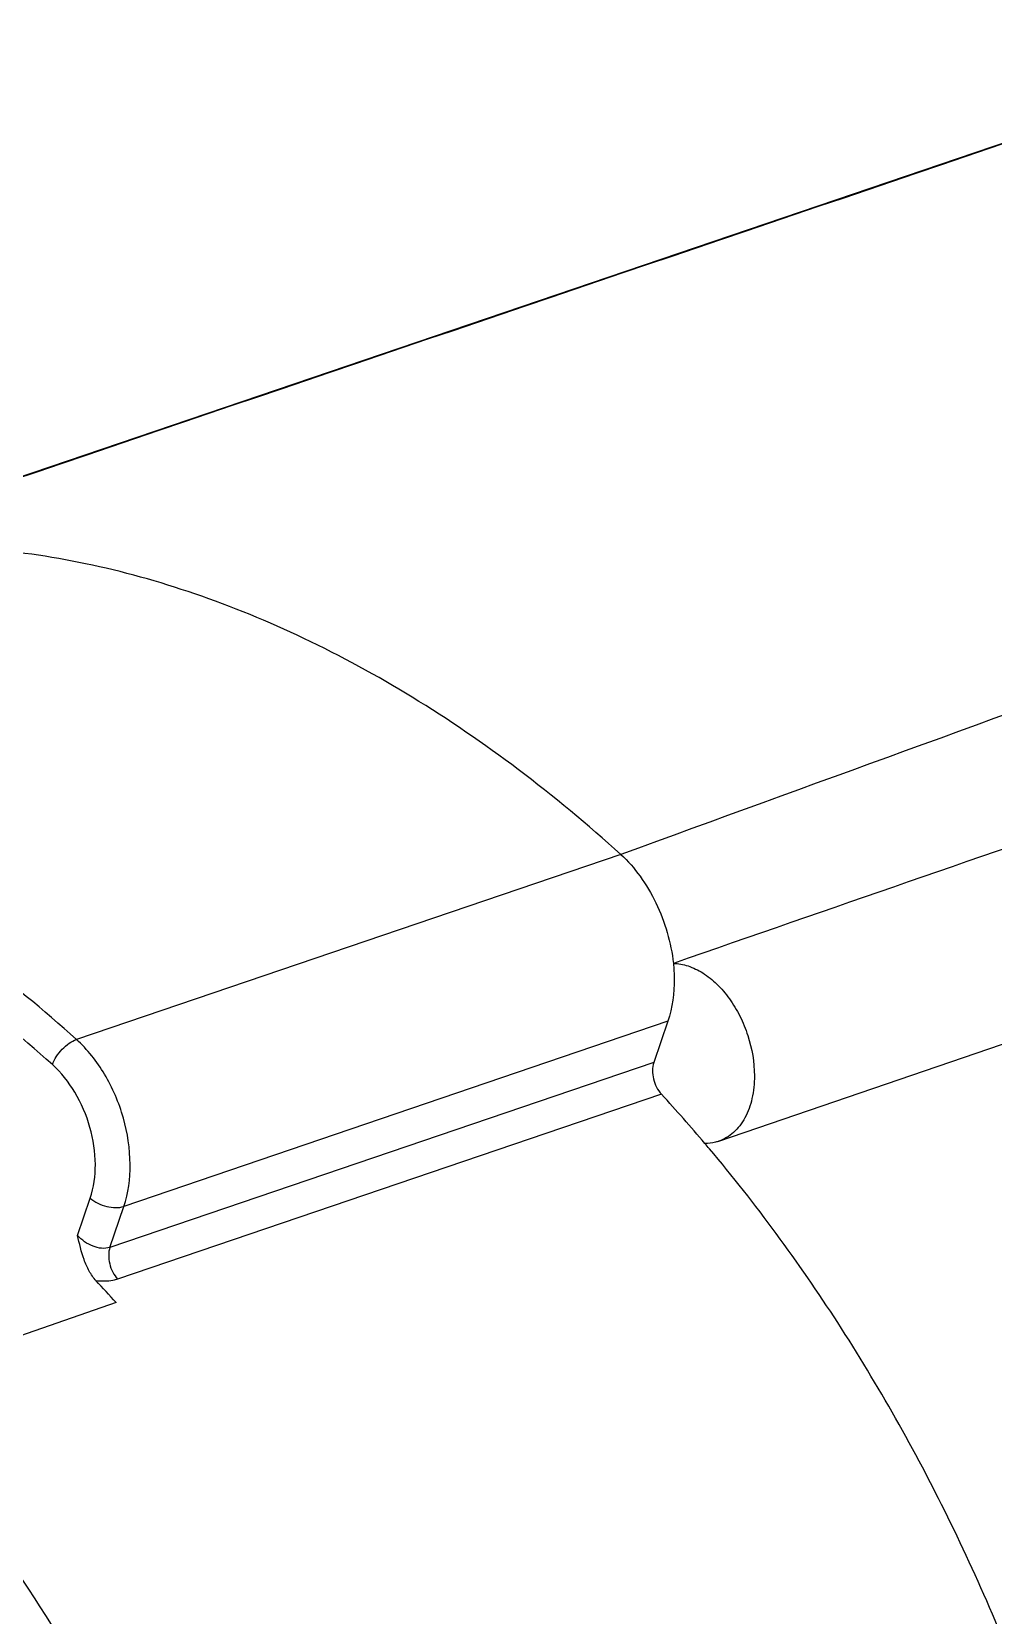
# Model space of a CAD drawing. Header units: millimetres. Extents: x 0 to 420, y -2 to 297.
# Drawn here: x 359.44 to 375, y 101.88 to 127.48 of the extents above; entities that cross this region are included whole.
import ezdxf

# ---------------------------------------------------------------- set-up
doc = ezdxf.new("R2010")
doc.units = ezdxf.units.MM
doc.header["$LTSCALE"] = 23.1
doc.layers.add('BEZUGSACHSEN', color=7, linetype='CONTINUOUS')
doc.layers.add('RUNDUNGEN', color=7, linetype='CONTINUOUS')

msp = doc.modelspace()

# ---------------------------------------------------------------- linework, layer by layer
at = {"layer": 'BEZUGSACHSEN', "color": 7, "linetype": 'CONTINUOUS'}
for p, q in [((370.55766, 109.54327), (396.22563, 118.32224)), ((369.73279, 111.48411), (369.50508, 110.81301))]:
    msp.add_line(p, q, dxfattribs=at)
at = {"layer": 'BEZUGSACHSEN', "color": 9, "linetype": 'CONTINUOUS'}
for p, q in [((369.73279, 111.48411), (360.93447, 108.48781)), ((369.50508, 110.81301), (360.70966, 107.82523)), ((369.62954, 110.3014), (360.83517, 107.31248))]:
    msp.add_line(p, q, dxfattribs=at)
at = {"layer": 'BEZUGSACHSEN', "color": 7, "linetype": 'CONTINUOUS'}
for centre, radius, start, end in [((1437.80245, -2959.03945), 3251.83522, 108.8899157, 109.17313979), ((350.82223, 92.94912), 25.58938, 40.320626, 42.695708), ((350.45057, 92.63103), 26.07858, 40.078942, 40.325099)]:
    msp.add_arc(centre, radius, start, end, dxfattribs=at)
at = {"layer": 'BEZUGSACHSEN', "color": 9, "linetype": 'CONTINUOUS'}
msp.add_open_spline([(368.97286, 114.17868), (369.0891, 114.07383), (369.30032, 113.82514), (369.55477, 113.39845), (369.73522, 112.92161), (369.80415, 112.58606), (369.82164, 112.41772)], degree=3, knots=[0, 0, 0, 0, 0.23574892, 0.48714643, 0.74512326, 1, 1, 1, 1], dxfattribs=at)
at = {"layer": 'BEZUGSACHSEN', "color": 7, "linetype": 'CONTINUOUS'}
for points, knots in [([(369.82214, 112.41789), (369.83056, 112.33503), (369.84806, 112.02177), (369.80691, 111.70255), (369.73279, 111.48411)], [0, 0, 0, 0, 0.2652624, 1, 1, 1, 1]), ([(369.82214, 112.41789), (369.90247, 112.41632), (370.07078, 112.38481), (370.31047, 112.26686), (370.53643, 112.08435), (370.73834, 111.84684), (370.90696, 111.56568), (371.07505, 111.15523), (371.1329, 110.82014), (371.1329, 110.59979)], [0, 0, 0, 0, 0.09901773, 0.2073968, 0.32620617, 0.4544908, 0.58972471, 0.72842976, 1, 1, 1, 1]), ([(369.50508, 110.81301), (369.49148, 110.77293), (369.47849, 110.68323), (369.49549, 110.54616), (369.54502, 110.41357), (369.59847, 110.33505), (369.62954, 110.3014)], [0, 0, 0, 0, 0.23175866, 0.48696876, 0.74925934, 1, 1, 1, 1]), ([(371.1329, 110.59979), (371.1329, 110.47652), (371.10987, 110.24085), (370.9981, 109.9222), (370.84026, 109.7117), (370.68522, 109.59713), (370.60082, 109.55803), (370.55765, 109.54329)], [0, 0, 0, 0, 0.28920707, 0.55032853, 0.78359114, 0.8929907, 1, 1, 1, 1]), ([(370.55765, 109.54329), (370.53975, 109.53717), (370.46659, 109.51563), (370.38978, 109.50677), (370.33248, 109.5071)], [0, 0, 0, 0, 0.24824412, 1, 1, 1, 1]), ([(376.66045, 82.94484), (376.96466, 83.96444), (377.41901, 86.11728), (377.64801, 89.48627), (377.44192, 93.0048), (376.80668, 96.57476), (375.76037, 100.09752), (374.33191, 103.47533), (372.56147, 106.61387), (371.15496, 108.53002), (370.4048, 109.42152)], [0, 0, 0, 0, 0.1131397, 0.23291595, 0.3580861, 0.48697291, 0.61764101, 0.74803455, 0.87610945, 1, 1, 1, 1])]:
    msp.add_open_spline(points, degree=3, knots=knots, dxfattribs=at)
at = {"layer": 'RUNDUNGEN', "color": 7, "linetype": 'CONTINUOUS'}
for p, q in [((380.46154, 127.48383), (355.14215, 118.88146)), ((360.8092, 106.93492), (357.39067, 105.74169))]:
    msp.add_line(p, q, dxfattribs=at)
at = {"layer": 'RUNDUNGEN', "color": 9, "linetype": 'CONTINUOUS'}
for p, q in [((368.97283, 114.17867), (360.16853, 111.18779)), ((360.187, 108.01863), (360.39186, 108.6224)), ((360.70966, 107.82523), (360.93447, 108.48781))]:
    msp.add_line(p, q, dxfattribs=at)
at = {"layer": 'RUNDUNGEN', "color": 7, "linetype": 'CONTINUOUS'}
msp.add_arc((342.34143, 90.28705), 24.86384, 42.033257, 43.130707, dxfattribs=at)
at = {"layer": 'RUNDUNGEN', "color": 9, "linetype": 'CONTINUOUS'}
msp.add_open_spline([(355.19127, 118.89241), (363.61482, 121.75585), (372.03931, 124.6165), (380.46476, 127.47436)], degree=3, dxfattribs=at)
for points, knots in [([(393.4949, 123.10357), (391.45148, 122.3604), (383.27687, 119.38687), (375.10292, 116.41153), (368.97256, 114.17891)], [0, 0, 0, 0, 0.24996675, 1, 1, 1, 1]), ([(360.16853, 111.18779), (359.1087, 112.13881), (357.42509, 113.41191), (355.00812, 114.70189), (353.21246, 115.41495), (351.41635, 115.8843), (349.63788, 116.10438), (347.89652, 116.07158), (346.76545, 115.87956), (346.2169, 115.74229)], [0, 0, 0, 0, 0.27990978, 0.41155406, 0.5377077, 0.65878926, 0.77550017, 0.88884661, 1, 1, 1, 1]), ([(359.77911, 110.78239), (358.73631, 111.71813), (357.07975, 112.97077), (354.70161, 114.24002), (352.93481, 114.94163), (351.16756, 115.40343), (349.41767, 115.61998), (347.70429, 115.58771), (346.59139, 115.39877), (346.05166, 115.26371)], [0, 0, 0, 0, 0.27990974, 0.411554, 0.53770768, 0.65878923, 0.7755002, 0.88884664, 1, 1, 1, 1]), ([(359.77911, 110.78239), (359.79461, 110.8264), (359.84063, 110.91421), (359.9338, 111.03073), (360.04401, 111.12677), (360.12727, 111.17333), (360.16853, 111.18779)], [0, 0, 0, 0, 0.24283372, 0.51047858, 0.7724984, 1, 1, 1, 1]), ([(360.93447, 108.48781), (361.00777, 108.7047), (361.07084, 109.19282), (360.95676, 109.93067), (360.66017, 110.62838), (360.34738, 111.02688), (360.16853, 111.18779)], [0, 0, 0, 0, 0.23369728, 0.49179922, 0.75442058, 1, 1, 1, 1]), ([(360.39186, 108.6224), (360.45075, 108.79594), (360.50165, 109.18651), (360.41057, 109.77698), (360.17305, 110.33519), (359.92241, 110.6538), (359.77911, 110.78239)], [0, 0, 0, 0, 0.23376446, 0.49182172, 0.75438754, 1, 1, 1, 1]), ([(360.39186, 108.6224), (360.42827, 108.5904), (360.51352, 108.53546), (360.65521, 108.48337), (360.7994, 108.46322), (360.89353, 108.4742), (360.93447, 108.48781)], [0, 0, 0, 0, 0.25110622, 0.5189356, 0.77647128, 1, 1, 1, 1]), ([(360.70966, 107.82523), (360.62393, 107.79548), (360.46762, 107.81954), (360.29851, 107.91151), (360.22003, 107.98031), (360.187, 108.01863)], [0, 0, 0, 0, 0.46902147, 0.73850208, 1, 1, 1, 1]), ([(360.70966, 107.82523), (360.69629, 107.78507), (360.6839, 107.69516), (360.70103, 107.55781), (360.75094, 107.42503), (360.80419, 107.34621), (360.83517, 107.31248)], [0, 0, 0, 0, 0.23133323, 0.48696471, 0.74971822, 1, 1, 1, 1]), ([(360.83517, 107.31248), (360.80969, 107.30382), (360.69617, 107.27426), (360.57634, 107.27441), (360.48695, 107.28558)], [0, 0, 0, 0, 0.23002312, 1, 1, 1, 1]), ([(356.12823, 69.87696), (356.72663, 70.07383), (357.8989, 70.59294), (359.49554, 71.7123), (360.91045, 73.15257), (362.11998, 74.88558), (363.1061, 76.88026), (363.85417, 79.10235), (364.35311, 81.51456), (364.59545, 84.07665), (364.57766, 86.7459), (364.30033, 89.47767), (363.76821, 92.22624), (362.99042, 94.9453), (361.9797, 97.58977), (360.36346, 100.91745), (358.83432, 103.23055), (357.6852, 104.63451)], [0, 0, 0, 0, 0.04765881, 0.09625874, 0.14668467, 0.19961449, 0.25547848, 0.31445959, 0.37651803, 0.44142525, 0.50879999, 0.57814216, 0.64886456, 0.72032221, 0.79184054, 0.86274302, 1, 1, 1, 1]), ([(362.27394, 77.37426), (362.62524, 78.28593), (363.18933, 80.23102), (363.61454, 83.31789), (363.63786, 86.58856), (363.25916, 89.95595), (362.48902, 93.33135), (361.34793, 96.6254), (359.8665, 99.75006), (358.65787, 101.69752), (358.00472, 102.6193)], [0, 0, 0, 0, 0.11042096, 0.22778592, 0.3511549, 0.47911342, 0.60992196, 0.74165213, 0.872319, 1, 1, 1, 1])]:
    msp.add_open_spline(points, degree=3, knots=knots, dxfattribs=at)
at = {"layer": 'RUNDUNGEN', "color": 7, "linetype": 'CONTINUOUS'}
for points, knots in [([(368.97256, 114.17891), (368.43875, 114.66039), (367.35302, 115.56364), (365.63929, 116.73674), (363.88858, 117.69233), (362.11809, 118.42079), (360.34501, 118.91384), (358.58683, 119.16576), (356.8619, 119.17307), (355.73761, 119.01293), (355.19127, 118.89241)], [0, 0, 0, 0, 0.14263297, 0.27980165, 0.41143117, 0.53764607, 0.65883741, 0.77565166, 0.88899195, 1, 1, 1, 1]), ([(360.48695, 107.28558), (360.44292, 107.33256), (360.36772, 107.44271), (360.26176, 107.68853), (360.21735, 107.88703), (360.187, 108.01863)], [0, 0, 0, 0, 0.24133198, 0.4938053, 1, 1, 1, 1])]:
    msp.add_open_spline(points, degree=3, knots=knots, dxfattribs=at)

doc.saveas('drawing.dxf')
